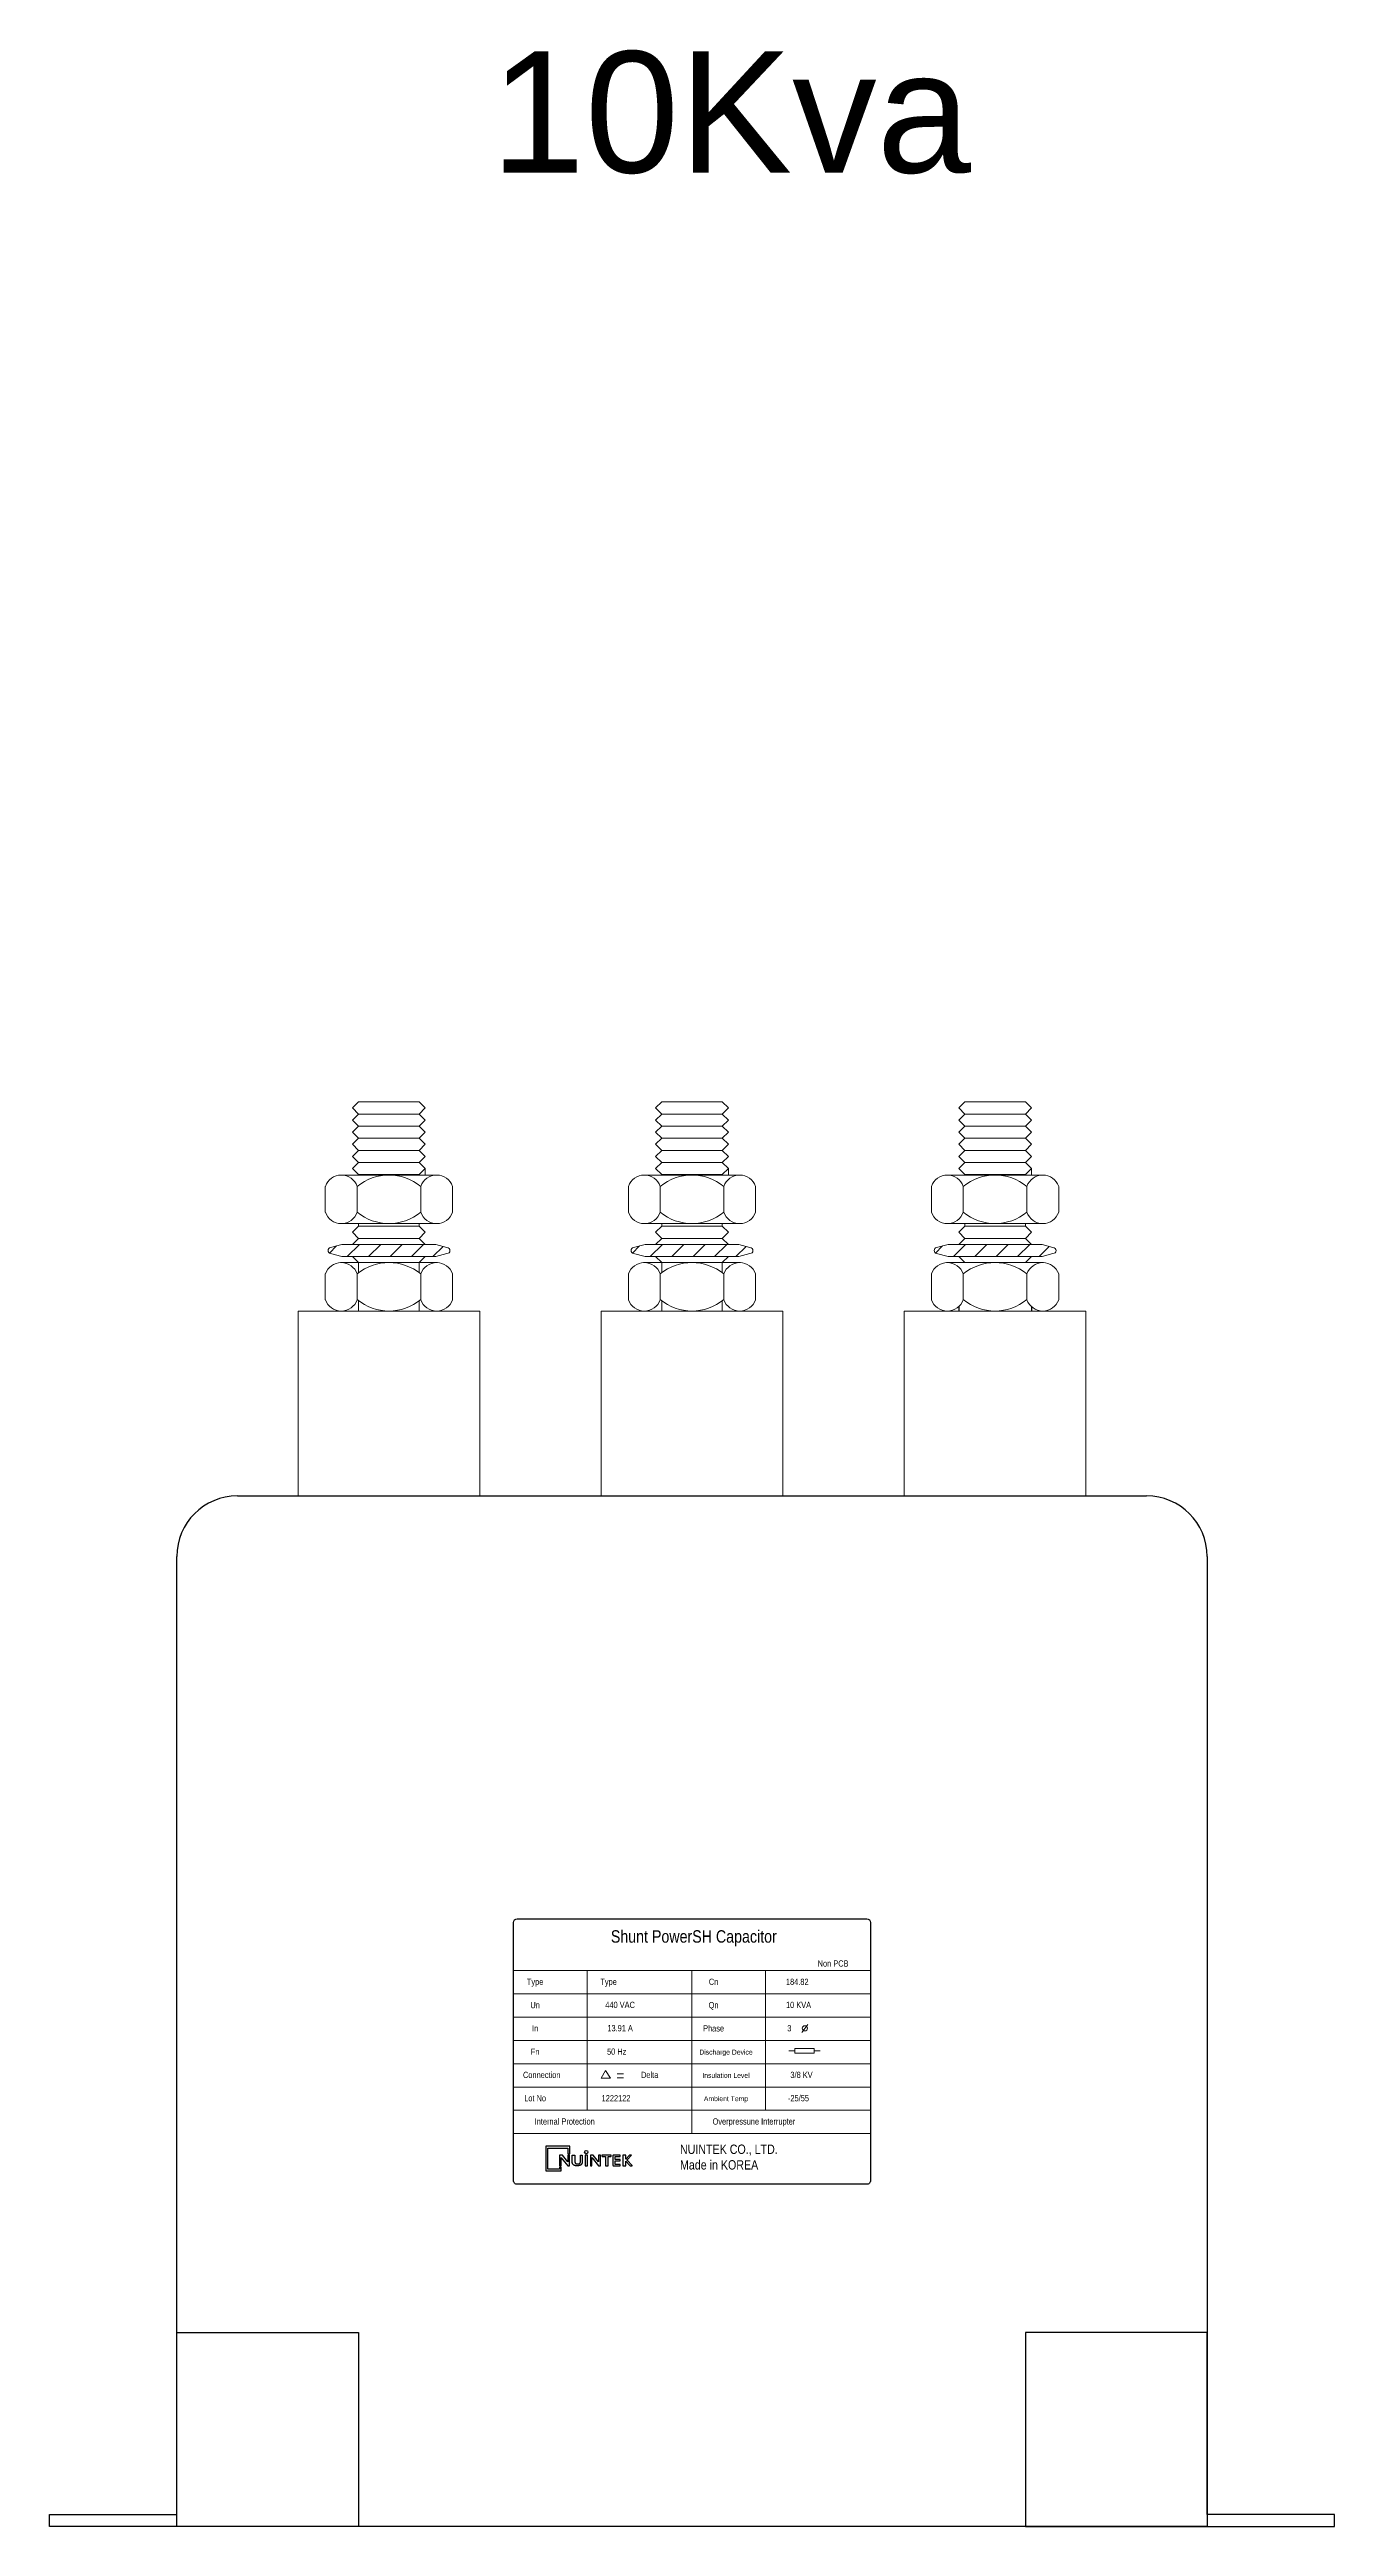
# Model space of a CAD drawing. Header units: millimetres. Extents: x 14 to 2169, y 59 to 467.
# Drawn here: x 13.6 to 225.6, y 58.8 to 467.4 of the extents above; entities that cross this region are included whole.
import ezdxf
from ezdxf.enums import TextEntityAlignment as Align

# ---------------------------------------------------------------- set-up
doc = ezdxf.new("R2010")
doc.units = ezdxf.units.MM
doc.layers.add('00', color=7, linetype='Continuous', lineweight=0)
doc.styles.add('Helvetica-Narrow', font='txt')

# ---------------------------------------------------------------- blocks, each defined once
blk = doc.blocks.new('Nuintek')
at = {"color": 150}
blk.add_lwpolyline([(1.82, 2.33), (1.82, 3.83), (-2.8, 3.83), (-2.8, 3.83), (-2.8, -0.99), (0.18, -0.99), (0.18, -0.23), (-0.18, -0.23), (-0.18, -0.63), (-2.44, -0.63), (-2.44, 3.47), (1.45, 3.47), (1.45, 2.33)], close=True, dxfattribs=at)
for points in [[(-0.11, 0), (0.11, 0, 0.414214), (0.15, 0.04), (0.15, 1.58, -0.70472), (0.17, 1.59), (1.45, 0.03, 0.224867), (1.51, 0), (1.75, 0, 0.414214), (1.79, 0.04), (1.79, 2.07, 0.414214), (1.75, 2.11), (1.49, 2.11, 0.414214), (1.45, 2.07), (1.45, 0.81, -0.706602), (1.43, 0.8), (0.4, 2.08, 0.226187), (0.34, 2.11), (-0.11, 2.11, 0.414214), (-0.15, 2.07), (-0.15, 0.04, 0.414214)], [(4.82, 2.07), (4.82, 0.04, 0.414214), (4.86, 0), (5.23, 0, 0.414214), (5.27, 0.04), (5.27, 2.07, 0.414214), (5.23, 2.11), (4.86, 2.11, 0.414214)], [(5.89, 0), (6.12, 0, 0.414214), (6.16, 0.04), (6.16, 1.58, -0.70472), (6.18, 1.59), (7.45, 0.03, 0.224867), (7.52, 0), (7.76, 0, 0.414214), (7.8, 0.04), (7.8, 2.07, 0.414214), (7.76, 2.11), (7.5, 2.11, 0.414214), (7.46, 2.07), (7.46, 0.81, -0.706602), (7.44, 0.8), (6.4, 2.08, 0.226187), (6.34, 2.11), (5.89, 2.11, 0.414214), (5.85, 2.07), (5.85, 0.04, 0.414214)], [(9.86, 2.11), (8.15, 2.11, 0.414214), (8.11, 2.07), (8.11, 1.89, 0.414214), (8.15, 1.85), (8.74, 1.85, -0.414214), (8.78, 1.81), (8.78, 0.04, 0.414214), (8.82, 0), (9.26, 0, 0.414214), (9.3, 0.04), (9.3, 1.81, -0.414214), (9.34, 1.85), (9.86, 1.85, 0.414214), (9.9, 1.89), (9.9, 2.07, 0.414214)], [(11.68, 2.11), (10.37, 2.11, 0.414214), (10.22, 1.96), (10.22, 0.15, 0.414214), (10.37, 0), (11.68, 0), (11.68, 0.26), (10.74, 0.26, -0.414214), (10.7, 0.3), (10.7, 0.94, -0.414214), (10.74, 0.98), (11.66, 0.98), (11.66, 1.24), (10.74, 1.24, -0.414214), (10.7, 1.28), (10.7, 1.81, -0.414214), (10.74, 1.85), (11.68, 1.85)], [(13.02, 1.14), (13.86, 2.07, 0.650559), (13.85, 2.11), (13.58, 2.11, 0.208632), (13.47, 2.06), (12.77, 1.31, -0.681762), (12.75, 1.31), (12.75, 2.07, 0.414214), (12.71, 2.11), (12.23, 2.11, 0.414214), (12.19, 2.07), (12.19, 0.04, 0.414214), (12.23, 0), (12.71, 0, 0.414214), (12.75, 0.04), (12.75, 0.88, -0.687152), (12.77, 0.89), (13.52, 0.05, 0.212465), (13.64, 0), (13.99, 0, 0.656311), (14.01, 0.04), (13.02, 1.09, -0.390361)]]:
    blk.add_lwpolyline(points, format="xyb", close=True, dxfattribs=at)
blk.add_circle((5.04, 2.69), 0.326, dxfattribs=at)
blk.add_rational_spline([(2.31, 0.85), (2.31, 0.53), (2.41, 0.3), (2.61, 0.16), (2.75, 0.05), (2.95, 0), (3.2, 0), (3.44, 0), (3.82, 0.05), (3.97, 0.16), (4.17, 0.3), (4.27, 0.53), (4.27, 0.85), (4.27, 1.26), (4.27, 1.66), (4.27, 2.07), (4.27, 2.09), (4.25, 2.11), (4.23, 2.11), (4.14, 2.11), (4.06, 2.11), (3.97, 2.11), (3.95, 2.11), (3.93, 2.09), (3.93, 2.07), (3.93, 1.66), (3.93, 1.25), (3.93, 0.83), (3.93, 0.69), (3.88, 0.57), (3.78, 0.48), (3.68, 0.4), (3.54, 0.36), (3.38, 0.36), (3.21, 0.36), (3.08, 0.4), (2.98, 0.48), (2.88, 0.57), (2.83, 0.69), (2.83, 0.83), (2.83, 1.25), (2.83, 1.66), (2.83, 2.07), (2.83, 2.08), (2.83, 2.09), (2.82, 2.1), (2.81, 2.11), (2.8, 2.11), (2.79, 2.11), (2.64, 2.11), (2.5, 2.11), (2.35, 2.11), (2.34, 2.11), (2.33, 2.11), (2.32, 2.1), (2.31, 2.09), (2.31, 2.08), (2.31, 2.07), (2.31, 1.66), (2.31, 1.26), (2.31, 0.85)], [1, 1, 1, 1, 1, 1, 1, 1, 1, 1, 1, 1, 1, 1, 1, 1, 0.804737854124, 0.804737854124, 1, 1, 1, 1, 0.804737854124, 0.804737854124, 1, 1, 1, 1, 1, 1, 1, 1, 1, 1, 1, 1, 1, 1, 1, 1, 1, 1, 1, 0.949253021674, 0.949253021674, 1, 0.949253021674, 0.949253021674, 1, 1, 1, 1, 0.949253021674, 0.949253021674, 1, 0.949253021674, 0.949253021674, 1, 1, 1, 1], degree=3, knots=[0, 0, 0, 0, 1, 1, 1, 2, 2, 2, 3, 3, 3, 4, 4, 4, 5, 5, 5, 6.570796, 6.570796, 6.570796, 7.570796, 7.570796, 7.570796, 9.141593, 9.141593, 9.141593, 10.141593, 10.141593, 10.141593, 11.141593, 11.141593, 11.141593, 12.141593, 12.141593, 12.141593, 13.141593, 13.141593, 13.141593, 14.141593, 14.141593, 14.141593, 15.141593, 15.141593, 15.141593, 15.926991, 15.926991, 15.926991, 16.712389, 16.712389, 16.712389, 17.712389, 17.712389, 17.712389, 18.497787, 18.497787, 18.497787, 19.283185, 19.283185, 19.283185, 20.283185, 20.283185, 20.283185, 20.283185], dxfattribs=at)
blk = doc.blocks.new('*U466')
at = {"color": 74, "lineweight": 5}
for p, q in [((-55, 111.37), (-56, 112.37)), ((-55, 109.37), (-56, 110.37)), ((-45, 111.37), (-55, 111.37)), ((-45, 111.37), (-44, 112.37)), ((-45, 109.37), (-44, 110.37)), ((-5, 111.37), (-6, 112.37)), ((-5, 109.37), (-6, 110.37)), ((5, 111.37), (-5, 111.37)), ((5, 111.37), (6, 112.37)), ((5, 109.37), (6, 110.37)), ((45, 111.37), (44, 112.37)), ((45, 109.37), (44, 110.37)), ((55, 111.37), (45, 111.37)), ((55, 111.37), (56, 112.37)), ((55, 109.37), (56, 110.37)), ((-55, 107.37), (-56, 108.37)), ((-55, 107.37), (-56, 108.37)), ((-55, 105.37), (-56, 106.37)), ((-55, 105.37), (-56, 106.37)), ((-45, 109.37), (-55, 109.37)), ((-45, 107.37), (-55, 107.37)), ((-45, 107.37), (-55, 107.37)), ((-45, 107.37), (-44, 108.37)), ((-45, 107.37), (-44, 108.37)), ((-45, 105.37), (-44, 106.37)), ((-45, 105.37), (-44, 106.37)), ((-5, 107.37), (-6, 108.37)), ((-5, 107.37), (-6, 108.37)), ((-5, 105.37), (-6, 106.37)), ((-5, 105.37), (-6, 106.37)), ((5, 109.37), (-5, 109.37)), ((5, 107.37), (-5, 107.37)), ((5, 107.37), (-5, 107.37)), ((5, 107.37), (6, 108.37)), ((5, 107.37), (6, 108.37)), ((5, 105.37), (6, 106.37)), ((5, 105.37), (6, 106.37)), ((45, 107.37), (44, 108.37)), ((45, 107.37), (44, 108.37)), ((45, 105.37), (44, 106.37)), ((45, 105.37), (44, 106.37)), ((55, 109.37), (45, 109.37)), ((55, 107.37), (45, 107.37)), ((55, 107.37), (45, 107.37)), ((55, 107.37), (56, 108.37)), ((55, 107.37), (56, 108.37)), ((55, 105.37), (56, 106.37)), ((55, 105.37), (56, 106.37)), ((-55, 103.37), (-56, 104.37)), ((-55, 101.37), (-56, 102.37)), ((-45, 105.37), (-55, 105.37)), ((-45, 105.37), (-55, 105.37)), ((-45, 103.37), (-55, 103.37)), ((-45, 103.37), (-44, 104.37)), ((-45, 101.37), (-44, 102.37)), ((-5, 103.37), (-6, 104.37)), ((-5, 101.37), (-6, 102.37)), ((5, 105.37), (-5, 105.37)), ((5, 105.37), (-5, 105.37)), ((5, 103.37), (-5, 103.37)), ((5, 103.37), (6, 104.37)), ((5, 101.37), (6, 102.37)), ((45, 103.37), (44, 104.37)), ((45, 101.37), (44, 102.37)), ((55, 105.37), (45, 105.37)), ((55, 105.37), (45, 105.37)), ((55, 103.37), (45, 103.37)), ((55, 103.37), (56, 104.37)), ((55, 101.37), (56, 102.37)), ((-45, 101.37), (-55, 101.37)), ((5, 101.37), (-5, 101.37)), ((55, 101.37), (45, 101.37)), ((-55, 90.86), (-56, 91.86)), ((-55, 92.86), (-55, 93.3)), ((-45, 92.86), (-55, 92.86)), ((-45, 90.86), (-55, 90.86)), ((-45, 92.86), (-45, 93.3)), ((-45, 90.86), (-44, 91.86)), ((-5, 90.86), (-6, 91.86)), ((-5, 92.86), (-5, 93.3)), ((5, 92.86), (-5, 92.86)), ((5, 90.86), (-5, 90.86)), ((5, 92.86), (5, 93.3)), ((5, 90.86), (6, 91.86)), ((45, 90.86), (44, 91.86)), ((45, 92.86), (45, 93.3)), ((55, 92.86), (45, 92.86)), ((55, 90.86), (45, 90.86)), ((55, 92.86), (55, 93.3)), ((55, 90.86), (56, 91.86)), ((-59.83, 88.44), (-58.66, 89.6)), ((-57.75, 89.85), (-59.65, 89.34)), ((-57.75, 87.85), (-59.65, 88.36)), ((-57.75, 89.85), (-55.5, 89.85)), ((-57.75, 89.85), (-42.25, 89.85)), ((-55.5, 87.85), (-57.75, 87.85)), ((-42.25, 87.85), (-57.75, 87.85)), ((-56.88, 87.85), (-54.88, 89.85)), ((-55.99, 89.85), (-56, 89.86)), ((-55.99, 89.85), (-56, 89.86)), ((-55, 86.86), (-56, 87.86)), ((-55, 86.86), (-55, 85.19)), ((-45, 86.86), (-55, 86.86)), ((-45, 86.86), (-55, 86.86)), ((-53.35, 87.85), (-51.35, 89.85)), ((-49.81, 87.85), (-47.81, 89.85)), ((-46.27, 87.85), (-44.27, 89.85)), ((-45, 86.86), (-44, 87.86)), ((-45, 86.86), (-44, 87.86)), ((-45, 86.86), (-45, 85.19)), ((-42.25, 89.85), (-44.5, 89.85)), ((-42.25, 87.85), (-44.5, 87.85)), ((-44.01, 89.85), (-44, 89.86)), ((-44.01, 89.85), (-44, 89.86)), ((-42.74, 87.85), (-41.07, 89.52)), ((-40.44, 89.35), (-42.25, 89.85)), ((-40.44, 88.35), (-42.25, 87.85)), ((-9.83, 88.44), (-8.66, 89.6)), ((-7.75, 89.85), (-9.65, 89.34)), ((-7.75, 87.85), (-9.65, 88.36)), ((-7.75, 89.85), (7.75, 89.85)), ((-7.75, 89.85), (-5.5, 89.85)), ((7.75, 87.85), (-7.75, 87.85)), ((-5.5, 87.85), (-7.75, 87.85)), ((-6.88, 87.85), (-4.88, 89.85)), ((-5.99, 89.85), (-6, 89.86)), ((-5.99, 89.85), (-6, 89.86)), ((-5, 86.86), (-6, 87.86)), ((-5, 86.86), (-5, 85.19)), ((5, 86.86), (-5, 86.86)), ((5, 86.86), (-5, 86.86)), ((-3.35, 87.85), (-1.35, 89.85)), ((0.19, 87.85), (2.19, 89.85)), ((3.73, 87.85), (5.73, 89.85)), ((5, 86.86), (6, 87.86)), ((5, 86.86), (6, 87.86)), ((5, 86.86), (5, 85.19)), ((7.75, 89.85), (5.5, 89.85)), ((7.75, 87.85), (5.5, 87.85)), ((5.99, 89.85), (6, 89.86)), ((5.99, 89.85), (6, 89.86)), ((7.26, 87.85), (8.93, 89.52)), ((9.56, 89.35), (7.75, 89.85)), ((9.56, 88.35), (7.75, 87.85)), ((40.17, 88.44), (41.34, 89.6)), ((42.25, 89.85), (40.35, 89.34)), ((42.25, 87.85), (40.35, 88.36)), ((42.25, 89.85), (44.5, 89.85)), ((42.25, 89.85), (57.75, 89.85)), ((44.5, 87.85), (42.25, 87.85)), ((57.75, 87.85), (42.25, 87.85)), ((43.12, 87.85), (45.12, 89.85)), ((44.01, 89.85), (44, 89.86)), ((44.01, 89.85), (44, 89.86)), ((45, 86.86), (44, 87.86)), ((55, 86.86), (45, 86.86)), ((55, 86.86), (45, 86.86)), ((46.65, 87.85), (48.65, 89.85)), ((50.19, 87.85), (52.19, 89.85)), ((53.73, 87.85), (55.73, 89.85)), ((55, 86.86), (56, 87.86)), ((55, 86.86), (56, 87.86)), ((57.75, 89.85), (55.5, 89.85)), ((57.75, 87.85), (55.5, 87.85)), ((55.99, 89.85), (56, 89.86)), ((55.99, 89.85), (56, 89.86)), ((57.26, 87.85), (58.93, 89.52)), ((59.56, 89.35), (57.75, 89.85)), ((59.56, 88.35), (57.75, 87.85)), ((-60.5, 80.74), (-60.5, 84.99)), ((-39.5, 80.74), (-39.5, 84.99)), ((-10.5, 80.74), (-10.5, 84.99)), ((10.5, 80.74), (10.5, 84.99)), ((39.5, 80.74), (39.5, 84.99)), ((60.5, 80.74), (60.5, 84.99)), ((-35, 78.86), (-65, 78.86)), ((-65, 78.86), (-65, 48.37)), ((-55, 80.54), (-55, 78.86)), ((-45, 80.54), (-45, 78.86)), ((-35, 48.37), (-35, 78.86)), ((15, 78.86), (-15, 78.86)), ((-15, 78.86), (-15, 48.37)), ((-15, 78.86), (-15, 48.37)), ((-15, 78.86), (-15, 48.37)), ((-5, 80.54), (-5, 78.86)), ((5, 80.54), (5, 78.86)), ((15, 48.37), (15, 78.86)), ((15, 48.37), (15, 78.86)), ((15, 48.37), (15, 78.86)), ((65, 78.86), (35, 78.86)), ((35, 78.86), (35, 48.37)), ((35, 78.86), (35, 48.37)), ((35, 78.86), (35, 48.37)), ((65, 48.37), (65, 78.86)), ((65, 48.37), (65, 78.86)), ((65, 48.37), (65, 78.86)), ((-35, 48.37), (-35, 76.86)), ((15, 48.37), (15, 76.86)), ((15, 48.37), (15, 76.86)), ((15, 48.37), (15, 76.86)), ((65, 48.37), (65, 76.86)), ((65, 48.37), (65, 76.86)), ((65, 48.37), (65, 76.86)), ((-50, 48.37), (-35, 48.37)), ((0, 48.37), (15, 48.37)), ((0, 48.37), (15, 48.37)), ((0, 48.37), (15, 48.37)), ((50, 48.37), (65, 48.37)), ((50, 48.37), (65, 48.37)), ((50, 48.37), (65, 48.37)), ((0, -21.39), (12, -21.39)), ((0, -21.39), (12, -21.39)), ((0, -21.39), (12, -21.39))]:
    blk.add_line(p, q, dxfattribs=at)
at = {"color": 74}
for p, q in [((44, 79.59), (44, 78.86)), ((56.01, 79.58), (56.01, 78.86)), ((-75, 48.37), (75, 48.37)), ((-75, 48.37), (75, 48.37)), ((-85, -121.63), (-85, 38.37)), ((85, 38.37), (85, -121.63)), ((-85, -119.63), (-85, -89.63)), ((-85, -89.63), (-55, -89.63)), ((-55, -89.63), (-55, -121.63)), ((55, -89.63), (55, -121.63)), ((85, -89.63), (55, -89.63)), ((85, -119.63), (85, -89.63)), ((-106, -121.63), (-106, -119.63)), ((-106, -119.63), (-85, -119.63)), ((-55, -121.63), (-106, -121.63)), ((85, -121.63), (-85, -121.63)), ((55, -121.63), (106, -121.63)), ((106, -119.63), (85, -119.63)), ((106, -121.63), (106, -119.63))]:
    blk.add_line(p, q, dxfattribs=at)
at = {"lineweight": 9}
for p, q in [((-29.44, -29.94), (29.44, -29.94)), ((-17.32, -29.94), (-17.32, -52.98)), ((0, -29.94), (0, -56.82)), ((12.12, -29.94), (12.12, -52.98)), ((-29.44, -33.78), (29.44, -33.78)), ((-29.44, -37.62), (29.44, -37.62)), ((18.1, -40.15), (19.11, -38.81)), ((-29.44, -41.46), (29.44, -41.46)), ((16.96, -43.18), (15.99, -43.18)), ((20.17, -43.18), (21.14, -43.18)), ((-29.44, -45.3), (29.44, -45.3)), ((-12.33, -46.95), (-11.3, -46.95)), ((-12.33, -47.6), (-11.3, -47.6)), ((-29.44, -49.14), (29.44, -49.14)), ((-29.44, -52.98), (29.44, -52.98)), ((-29.44, -56.82), (29.44, -56.82))]:
    blk.add_line(p, q, dxfattribs=at)
at = {"color": 150}
blk.add_lwpolyline([(-28.83, -21.39), (28.83, -21.39, -0.414214), (29.44, -22), (29.44, -64.57, -0.414214), (28.83, -65.19), (-28.83, -65.19, -0.414214), (-29.44, -64.57), (-29.44, -22, -0.414214)], format="xyb", close=True, dxfattribs=at)
at = {"lineweight": 9}
blk.add_lwpolyline([(16.96, -43.57), (20.17, -43.57), (20.17, -42.79), (16.96, -42.79)], close=True, dxfattribs=at)
blk.add_lwpolyline([(-15, -47.65), (-13.44, -47.65), (-14.26, -46.41), (-15, -47.65)], dxfattribs=at)
blk.add_circle((18.63, -39.45), 0.432, dxfattribs=at)
at = {"color": 74, "lineweight": 5}
for centre, start, end in [((-59.54, 88.85), 102.246, 257.754), ((-40.44, 88.85), 270, 90), ((-9.54, 88.85), 102.246, 257.754), ((9.56, 88.85), 270, 90), ((40.46, 88.85), 102.246, 257.754), ((59.56, 88.85), 270, 90)]:
    blk.add_arc(centre, 0.5, start, end, dxfattribs=at)
at = {"color": 74}
for centre, start, end in [((-75, 38.37), 90, 180), ((75, 38.37), 0, 90)]:
    blk.add_arc(centre, 10, start, end, dxfattribs=at)
at = {"layer": '00', "color": 74, "lineweight": 5}
for p, q in [((-56, 112.37), (-55, 113.37)), ((-56, 110.37), (-55, 111.37)), ((-55, 113.37), (-45, 113.37)), ((-55, 111.37), (-45, 111.37)), ((-44, 112.37), (-45, 113.37)), ((-44, 110.37), (-45, 111.37)), ((-6, 112.37), (-5, 113.37)), ((-6, 110.37), (-5, 111.37)), ((-5, 113.37), (5, 113.37)), ((-5, 111.37), (5, 111.37)), ((6, 112.37), (5, 113.37)), ((6, 110.37), (5, 111.37)), ((44, 112.37), (45, 113.37)), ((44, 110.37), (45, 111.37)), ((45, 113.37), (55, 113.37)), ((45, 111.37), (55, 111.37)), ((56, 112.37), (55, 113.37)), ((56, 110.37), (55, 111.37)), ((-56, 108.37), (-55, 109.37)), ((-56, 108.37), (-55, 109.37)), ((-56, 106.37), (-55, 107.37)), ((-56, 106.37), (-55, 107.37)), ((-55, 109.37), (-45, 109.37)), ((-55, 109.37), (-45, 109.37)), ((-55, 107.37), (-45, 107.37)), ((-55, 107.37), (-45, 107.37)), ((-44, 108.37), (-45, 109.37)), ((-44, 108.37), (-45, 109.37)), ((-44, 106.37), (-45, 107.37)), ((-44, 106.37), (-45, 107.37)), ((-6, 108.37), (-5, 109.37)), ((-6, 108.37), (-5, 109.37)), ((-6, 106.37), (-5, 107.37)), ((-6, 106.37), (-5, 107.37)), ((-5, 109.37), (5, 109.37)), ((-5, 109.37), (5, 109.37)), ((-5, 107.37), (5, 107.37)), ((-5, 107.37), (5, 107.37)), ((6, 108.37), (5, 109.37)), ((6, 108.37), (5, 109.37)), ((6, 106.37), (5, 107.37)), ((6, 106.37), (5, 107.37)), ((44, 108.37), (45, 109.37)), ((44, 108.37), (45, 109.37)), ((44, 106.37), (45, 107.37)), ((44, 106.37), (45, 107.37)), ((45, 109.37), (55, 109.37)), ((45, 109.37), (55, 109.37)), ((45, 107.37), (55, 107.37)), ((45, 107.37), (55, 107.37)), ((56, 108.37), (55, 109.37)), ((56, 108.37), (55, 109.37)), ((56, 106.37), (55, 107.37)), ((56, 106.37), (55, 107.37)), ((-56, 104.37), (-55, 105.37)), ((-56, 102.37), (-55, 103.37)), ((-55, 105.37), (-45, 105.37)), ((-55, 103.37), (-45, 103.37)), ((-44, 104.37), (-45, 105.37)), ((-44, 102.37), (-45, 103.37)), ((-44, 101.3), (-44, 102.37)), ((-6, 104.37), (-5, 105.37)), ((-6, 102.37), (-5, 103.37)), ((-5, 105.37), (5, 105.37)), ((-5, 103.37), (5, 103.37)), ((6, 104.37), (5, 105.37)), ((6, 102.37), (5, 103.37)), ((6, 101.3), (6, 102.37)), ((44, 104.37), (45, 105.37)), ((44, 102.37), (45, 103.37)), ((45, 105.37), (55, 105.37)), ((45, 103.37), (55, 103.37)), ((56, 104.37), (55, 105.37)), ((56, 102.37), (55, 103.37)), ((56, 101.3), (56, 102.37)), ((-60.5, 99.42), (-60.5, 95.18)), ((-42, 101.3), (-58, 101.3)), ((-58, 101.3), (-43.99, 101.3)), ((-55.25, 95.18), (-55.25, 99.42)), ((-44.75, 95.18), (-44.75, 99.42)), ((-39.5, 99.42), (-39.5, 95.18)), ((-10.5, 99.42), (-10.5, 95.18)), ((-8, 101.3), (6.01, 101.3)), ((8, 101.3), (-8, 101.3)), ((-5.25, 95.18), (-5.25, 99.42)), ((5.25, 95.18), (5.25, 99.42)), ((10.5, 99.42), (10.5, 95.18)), ((39.5, 99.42), (39.5, 95.18)), ((42, 101.3), (56.01, 101.3)), ((58, 101.3), (42, 101.3)), ((44.75, 95.18), (44.75, 99.42)), ((55.25, 95.18), (55.25, 99.42)), ((60.5, 99.42), (60.5, 95.18)), ((-42, 93.3), (-58, 93.3)), ((-56, 91.86), (-55, 92.86)), ((-56, 89.86), (-55, 90.86)), ((-56, 89.86), (-55, 90.86)), ((-55, 92.86), (-45, 92.86)), ((-55, 90.86), (-45, 90.86)), ((-55, 90.86), (-45, 90.86)), ((-44, 91.86), (-45, 92.86)), ((-44, 89.86), (-45, 90.86)), ((-44, 89.86), (-45, 90.86)), ((8, 93.3), (-8, 93.3)), ((-6, 91.86), (-5, 92.86)), ((-6, 89.86), (-5, 90.86)), ((-6, 89.86), (-5, 90.86)), ((-5, 92.86), (5, 92.86)), ((-5, 90.86), (5, 90.86)), ((-5, 90.86), (5, 90.86)), ((6, 91.86), (5, 92.86)), ((6, 89.86), (5, 90.86)), ((6, 89.86), (5, 90.86)), ((58, 93.3), (42, 93.3)), ((44, 91.86), (45, 92.86)), ((44, 89.86), (45, 90.86)), ((44, 89.86), (45, 90.86)), ((45, 92.86), (55, 92.86)), ((45, 90.86), (55, 90.86)), ((45, 90.86), (55, 90.86)), ((56, 91.86), (55, 92.86)), ((56, 89.86), (55, 90.86)), ((56, 89.86), (55, 90.86)), ((-58, 86.86), (-43.99, 86.86)), ((-42, 86.86), (-58, 86.86)), ((-55, 86.86), (-45, 86.86)), ((8, 86.86), (-8, 86.86)), ((-8, 86.86), (6.01, 86.86)), ((-5, 86.86), (5, 86.86)), ((58, 86.86), (42, 86.86)), ((42, 86.86), (56.01, 86.86)), ((45, 86.86), (55, 86.86)), ((-60.5, 80.74), (-60.5, 84.99)), ((-60.5, 84.99), (-60.5, 80.74)), ((-55.25, 80.74), (-55.25, 84.99)), ((-44.75, 80.74), (-44.75, 84.99)), ((-39.5, 80.74), (-39.5, 84.99)), ((-39.5, 84.99), (-39.5, 80.74)), ((-10.5, 84.99), (-10.5, 80.74)), ((-10.5, 80.74), (-10.5, 84.99)), ((-5.25, 80.74), (-5.25, 84.99)), ((5.25, 80.74), (5.25, 84.99)), ((10.5, 84.99), (10.5, 80.74)), ((10.5, 80.74), (10.5, 84.99)), ((39.5, 84.99), (39.5, 80.74)), ((39.5, 80.74), (39.5, 84.99)), ((44.75, 80.74), (44.75, 84.99)), ((55.25, 80.74), (55.25, 84.99)), ((60.5, 84.99), (60.5, 80.74)), ((60.5, 80.74), (60.5, 84.99)), ((-42, 78.86), (-58, 78.86)), ((-42, 78.86), (-58, 78.86)), ((-56.01, 78.86), (-43.99, 78.86)), ((8, 78.86), (-8, 78.86)), ((8, 78.86), (-8, 78.86)), ((-6.01, 78.86), (6.01, 78.86)), ((58, 78.86), (42, 78.86)), ((58, 78.86), (42, 78.86)), ((43.99, 78.86), (56.01, 78.86))]:
    blk.add_line(p, q, dxfattribs=at)
for centre, radius, start, end in [((-57.87, 98.53), 2.77, 18.8098, 161.1902), ((-50, 93.02), 8.28, 50.6699, 129.3301), ((-42.12, 98.53), 2.77, 18.8098, 161.1902), ((-7.87, 98.53), 2.77, 18.8098, 161.1902), ((0, 93.02), 8.28, 50.6699, 129.3301), ((7.88, 98.53), 2.77, 18.8098, 161.1902), ((42.13, 98.53), 2.77, 18.8098, 161.1902), ((50, 93.02), 8.28, 50.6699, 129.3301), ((57.88, 98.53), 2.77, 18.8098, 161.1902), ((-57.87, 96.07), 2.77, 198.8098, 341.1902), ((-50, 101.58), 8.28, 230.6699, 309.3301), ((-42.12, 96.07), 2.77, 198.8098, 341.1902), ((-7.87, 96.07), 2.77, 198.8098, 341.1902), ((0, 101.58), 8.28, 230.6699, 309.3301), ((7.88, 96.07), 2.77, 198.8098, 341.1902), ((42.13, 96.07), 2.77, 198.8098, 341.1902), ((50, 101.58), 8.28, 230.6699, 309.3301), ((57.88, 96.07), 2.77, 198.8098, 341.1902), ((-57.87, 84.09), 2.77, 18.8098, 161.1902), ((-50, 78.58), 8.28, 50.6699, 129.3301), ((-42.12, 84.09), 2.77, 18.8098, 161.1902), ((-7.87, 84.09), 2.77, 18.8098, 161.1902), ((0, 78.58), 8.28, 50.6699, 129.3301), ((7.88, 84.09), 2.77, 18.8098, 161.1902), ((42.13, 84.09), 2.77, 18.8098, 161.1902), ((50, 78.58), 8.28, 50.6699, 129.3301), ((57.88, 84.09), 2.77, 18.8098, 161.1902), ((-57.87, 81.63), 2.77, 198.8098, 341.1902), ((-57.87, 81.63), 2.77, 198.8098, 341.1902), ((-50, 87.15), 8.28, 230.6699, 309.3301), ((-50, 87.15), 8.28, 230.6699, 309.3301), ((-42.12, 81.63), 2.77, 198.8098, 341.1902), ((-42.12, 81.63), 2.77, 198.8098, 341.1902), ((-7.87, 81.63), 2.77, 198.8098, 341.1902), ((-7.87, 81.63), 2.77, 198.8098, 341.1902), ((0, 87.15), 8.28, 230.6699, 309.3301), ((0, 87.15), 8.28, 230.6699, 309.3301), ((7.88, 81.63), 2.77, 198.8098, 341.1902), ((7.88, 81.63), 2.77, 198.8098, 341.1902), ((42.13, 81.63), 2.77, 198.8098, 341.1902), ((42.13, 81.63), 2.77, 198.8098, 341.1902), ((50, 87.15), 8.28, 230.6699, 309.3301), ((50, 87.15), 8.28, 230.6699, 309.3301), ((57.88, 81.63), 2.77, 198.8098, 341.1902), ((57.88, 81.63), 2.77, 198.8098, 341.1902)]:
    blk.add_arc(centre, radius, start, end, dxfattribs=at)
at = {"xscale": 0.8469964196410728, "yscale": 0.8469964196410728, "zscale": 0.8469964196410728}
blk.add_blockref('Nuintek', (-21.72, -62.14), dxfattribs=at)
at = {"style": 'Helvetica-Narrow'}
for s, height, p in [('Shunt PowerSH Capacitor', 2.048, (0.3, -24.3)), ('Non PCB', 1.024, (23.28, -28.76)), ('Type', 1.024, (-25.88, -31.78)), ('Type', 1.024, (-13.76, -31.78)), ('Cn', 1.024, (3.56, -31.78)), ('184.82', 1.024, (17.37, -31.78)), ('Un', 1.024, (-25.88, -35.62)), ('Qn', 1.024, (3.56, -35.62)), ('In', 1.024, (-25.88, -39.46)), ('13.91 A', 1.024, (-11.86, -39.43)), ('Phase', 1.024, (3.56, -39.46)), ('3', 1.02, (16.06, -39.43)), ('Fn', 1.024, (-25.88, -43.3)), ('50 Hz', 1.024, (-12.42, -43.3)), ('Discharge Device', 0.8192, (5.61, -43.38)), ('Connection', 1.024, (-24.79, -47.14)), ('Delta', 1.024, (-6.98, -47.14)), ('Insulation Level', 0.8192, (5.61, -47.22)), ('3/8 KV', 1.024, (18.07, -47.14)), ('Lot No', 1.024, (-25.88, -50.98)), ('1222122', 1.024, (-12.53, -50.98)), ('Ambient Temp', 0.8192, (5.61, -51.06)), ('-25/55', 1.024, (17.57, -50.98)), ('Internal Protection', 1.024, (-21, -54.82)), ('Overpressune Interrupter', 1.024, (10.22, -54.82))]:
    blk.add_text(s, height=height, dxfattribs=at).set_placement(p, align=Align.MIDDLE_CENTER)
at = {"color": 1, "style": 'Helvetica-Narrow'}
for s, p in [('440 VAC', (-11.86, -35.59)), ('10 KVA', (17.58, -35.59))]:
    blk.add_text(s, height=1.024, dxfattribs=at).set_placement(p, align=Align.MIDDLE_CENTER)
at = {"style": 'Helvetica-Narrow'}
for s, p in [('NUINTEK CO., LTD.', (-1.98, -59.4)), ('Made in KOREA', (-1.98, -61.98))]:
    blk.add_text(s, height=1.536, dxfattribs=at).set_placement(p, align=Align.MIDDLE_LEFT)

msp = doc.modelspace()

# ---------------------------------------------------------------- block references
msp.add_blockref('*U466', (119.55, 180.43))

# ---------------------------------------------------------------- texts
at = {"color": 7, "insert": (125.96, 456.95), "char_height": 20, "attachment_point": 5}
msp.add_mtext('{\\fArial|b0|i0|c0|p34;10Kva}', dxfattribs=at)

doc.saveas('drawing.dxf')
